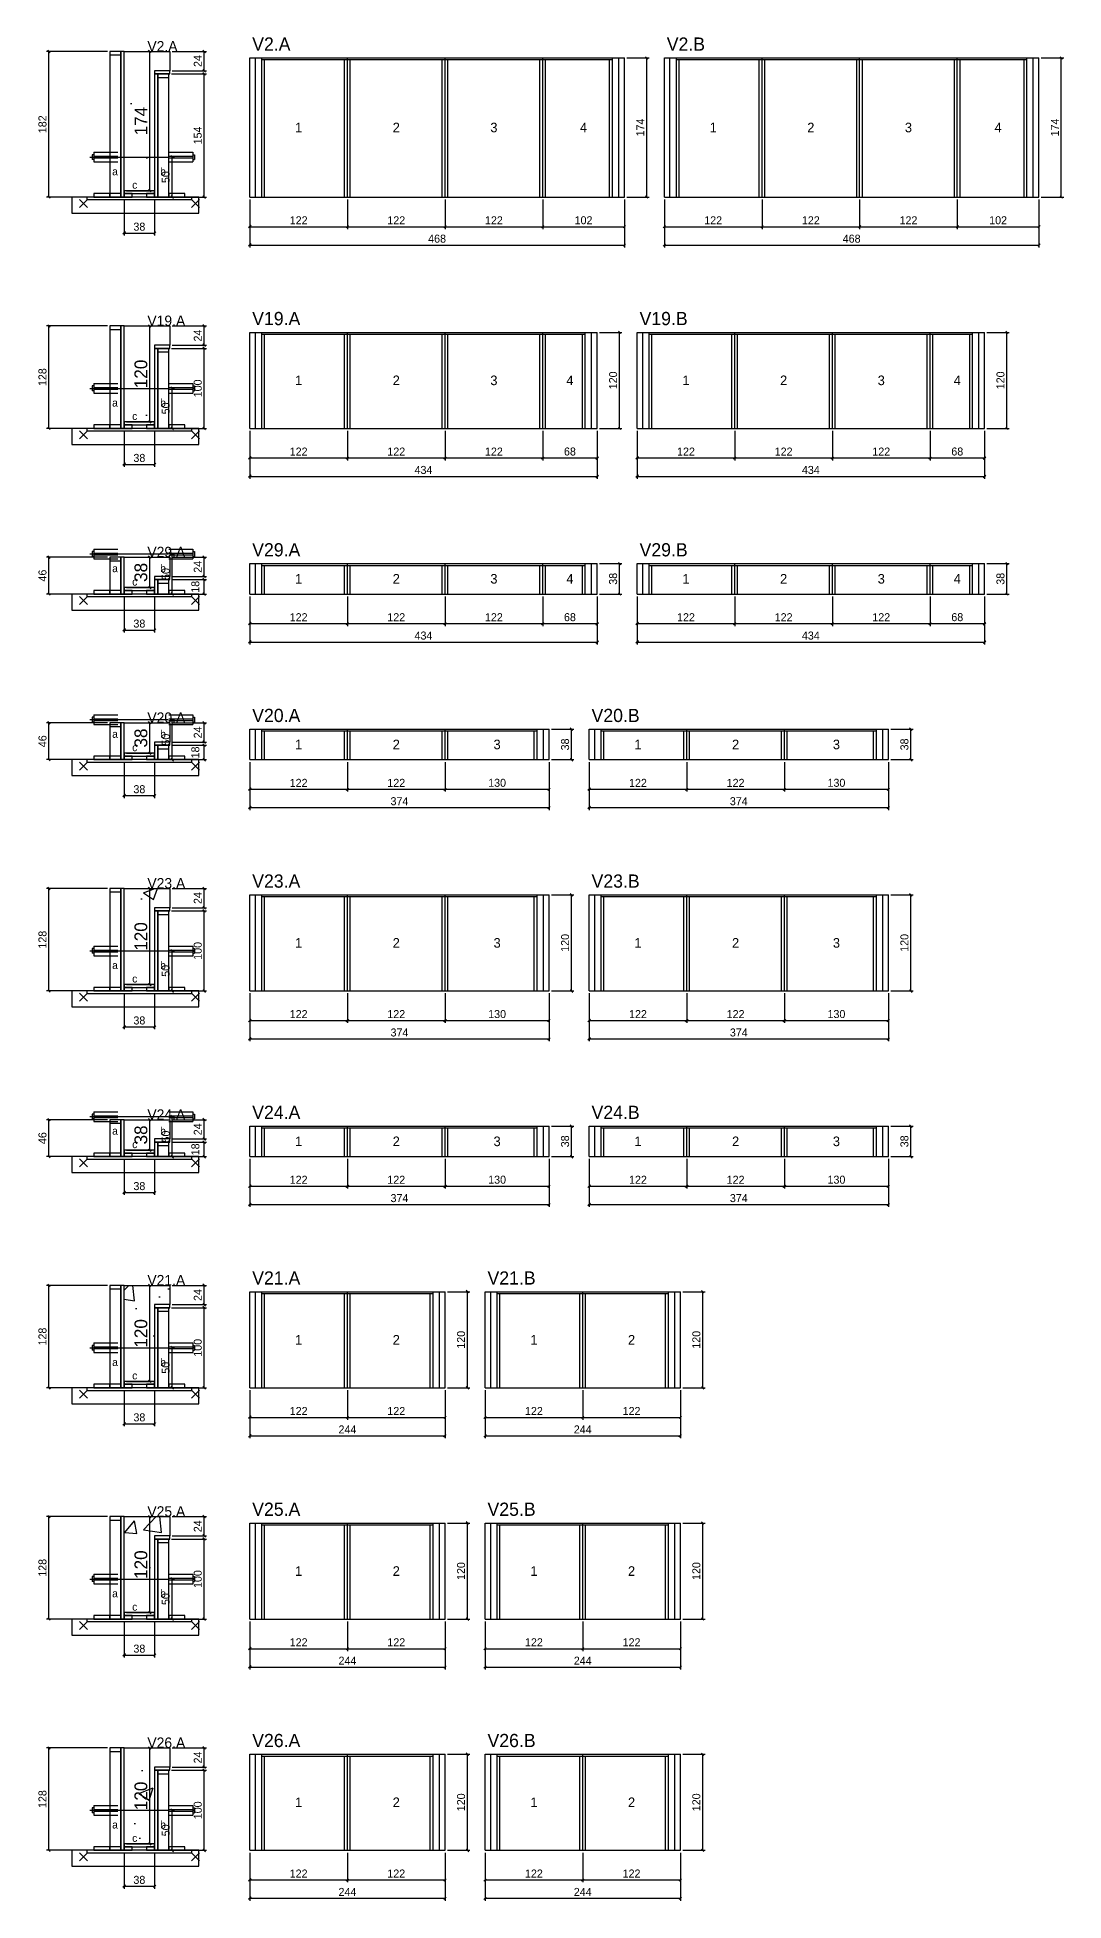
# Model space of a CAD drawing. Extents: x -69 to 3070, y -7854 to 1250.
# Drawn here: x -69 to 1214, y -5539 to -3210 of the extents above; entities that cross this region are included whole.
import ezdxf
from ezdxf.enums import TextEntityAlignment as Align

# ---------------------------------------------------------------- set-up
doc = ezdxf.new("R2010")
doc.units = 0
for name, color, linetype in [('5', 5, 'Continuous'), ('barrote', 126, 'Continuous'), ('CONCRETO', 251, 'Continuous'), ('COTA', 241, 'Continuous'), ('Cota Seção (2x)', 241, 'Continuous'), ('detalhes', 7, 'Continuous'), ('Hachura', 251, 'Continuous'), ('Madeira', 126, 'Continuous'), ('NOMENCLATURA', 7, 'Continuous'), ('Painéis', 200, 'Continuous'), ('presilha', 224, 'Continuous'), ('SARR_2.2x7', 40, 'Continuous'), ('SARR_3.5x7', 81, 'Continuous'), ('SCO-LAJ', 224, 'Continuous'), ('TENSOR', 224, 'Continuous'), ('Texto Seção', 7, 'Continuous')]:
    doc.layers.add(name, color=color, linetype=linetype)
doc.dimstyles.new('PAINEL', dxfattribs={"dimtxt": 10, "dimasz": 3, "dimexe": 3, "dimexo": 3, "dimgap": 3, "dimtad": 1, "dimblk": 'OBLIQUE', "dimblk1": 'OBLIQUE', "dimcen": 2.5, "dimclrd": 4, "dimclre": 4, "dimclrt": 240, "dimazin": 3, "dimtfac": 1, "dimtmove": 0, "dimatfit": 3})
doc.dimstyles.new('SECAO2X', dxfattribs={"dimtxt": 16, "dimasz": 3, "dimexe": 3, "dimexo": 3, "dimgap": 3, "dimtad": 1, "dimblk": 'OBLIQUE', "dimblk1": 'OBLIQUE', "dimcen": 2.5, "dimclrd": 4, "dimclre": 4, "dimclrt": 240, "dimazin": 3, "dimtfac": 1, "dimtmove": 0, "dimatfit": 3})

# ---------------------------------------------------------------- blocks, each defined once
blk = doc.blocks.new('_OBLIQUE')
at = {"color": 0, "linetype": 'BYBLOCK'}
blk.add_line((-0.5, -0.5), (0.5, 0.5), dxfattribs=at)

msp = doc.modelspace()

# ---------------------------------------------------------------- hatches: boundary and pattern name
at = {"layer": 'Hachura'}
h = msp.add_hatch(dxfattribs=at)
h.set_pattern_fill('AR-CONC')
h.paths.add_polyline_path([(40, -3402), (40, -3228), (97, -3228), (97, -3252), (78, -3252), (78, -3402)])
h = msp.add_hatch(dxfattribs=at)
h.set_pattern_fill('AR-CONC')
h.paths.add_polyline_path([(40, -3691), (40, -3571), (97, -3571), (97, -3595), (78, -3595), (78, -3691)])
h = msp.add_hatch(dxfattribs=at)
h.set_pattern_fill('AR-CONC')
h.paths.add_polyline_path([(40, -3898), (40, -3860), (97, -3860), (97, -3884), (78, -3884), (78, -3898)])
h = msp.add_hatch(dxfattribs=at)
h.set_pattern_fill('AR-CONC')
h.paths.add_polyline_path([(40, -4105), (40, -4067), (97, -4067), (97, -4091), (78, -4091), (78, -4105)])
h = msp.add_hatch(dxfattribs=at)
h.set_pattern_fill('AR-CONC')
h.paths.add_polyline_path([(40, -4394), (40, -4274), (97, -4274), (97, -4298), (78, -4298), (78, -4394)])
h = msp.add_hatch(dxfattribs=at)
h.set_pattern_fill('AR-CONC')
h.paths.add_polyline_path([(40, -4601), (40, -4563), (97, -4563), (97, -4587), (78, -4587), (78, -4601)])
h = msp.add_hatch(dxfattribs=at)
h.set_pattern_fill('AR-CONC')
h.paths.add_polyline_path([(40, -4890), (40, -4770), (97, -4770), (97, -4794), (78, -4794), (78, -4890)])
h = msp.add_hatch(dxfattribs=at)
h.set_pattern_fill('AR-CONC')
h.paths.add_polyline_path([(40, -5179), (40, -5059), (97, -5059), (97, -5083), (78, -5083), (78, -5179)])
h = msp.add_hatch(dxfattribs=at)
h.set_pattern_fill('AR-CONC')
h.paths.add_polyline_path([(40, -5468), (40, -5348), (97, -5348), (97, -5372), (78, -5372), (78, -5468)])

# ---------------------------------------------------------------- linework, layer by layer
for p, q in [((0, -3357), (0, -3363)), ((2, -3357), (0, -3357)), ((2, -3363), (0, -3363)), ((2, -3354), (32, -3354)), ((2, -3354), (2, -3366)), ((2, -3359), (32, -3359)), ((2, -3361), (32, -3361)), ((2, -3366), (32, -3366)), ((96, -3354), (126, -3354)), ((96, -3359), (126, -3359)), ((96, -3361), (126, -3361)), ((96, -3366), (126, -3366)), ((126, -3354), (126, -3366)), ((126, -3357), (128, -3357)), ((126, -3363), (128, -3363)), ((128, -3357), (128, -3363)), ((0, -3646), (0, -3652)), ((2, -3646), (0, -3646)), ((2, -3652), (0, -3652)), ((2, -3643), (32, -3643)), ((2, -3643), (2, -3655)), ((2, -3648), (32, -3648)), ((2, -3650), (32, -3650)), ((2, -3655), (32, -3655)), ((96, -3643), (126, -3643)), ((96, -3648), (126, -3648)), ((96, -3650), (126, -3650)), ((96, -3655), (126, -3655)), ((126, -3643), (126, -3655)), ((126, -3646), (128, -3646)), ((126, -3652), (128, -3652)), ((128, -3646), (128, -3652)), ((0, -3853), (0, -3859)), ((2, -3853), (0, -3853)), ((2, -3859), (0, -3859)), ((2, -3850), (32, -3850)), ((2, -3850), (2, -3862)), ((2, -3855), (32, -3855)), ((2, -3857), (32, -3857)), ((2, -3862), (32, -3862)), ((96, -3850), (126, -3850)), ((96, -3855), (126, -3855)), ((96, -3857), (126, -3857)), ((96, -3862), (126, -3862)), ((126, -3850), (126, -3862)), ((126, -3853), (128, -3853)), ((126, -3859), (128, -3859)), ((128, -3853), (128, -3859)), ((0, -4060), (0, -4066)), ((2, -4060), (0, -4060)), ((2, -4066), (0, -4066)), ((2, -4057), (32, -4057)), ((2, -4057), (2, -4069)), ((2, -4062), (32, -4062)), ((2, -4064), (32, -4064)), ((2, -4069), (32, -4069)), ((96, -4057), (126, -4057)), ((96, -4062), (126, -4062)), ((96, -4064), (126, -4064)), ((96, -4069), (126, -4069)), ((126, -4057), (126, -4069)), ((126, -4060), (128, -4060)), ((126, -4066), (128, -4066)), ((128, -4060), (128, -4066)), ((0, -4349), (0, -4355)), ((2, -4349), (0, -4349)), ((2, -4346), (32, -4346)), ((2, -4346), (2, -4358)), ((2, -4351), (32, -4351)), ((2, -4353), (32, -4353)), ((96, -4346), (126, -4346)), ((96, -4351), (126, -4351)), ((96, -4353), (126, -4353)), ((126, -4346), (126, -4358)), ((126, -4349), (128, -4349)), ((128, -4349), (128, -4355)), ((2, -4355), (0, -4355)), ((2, -4358), (32, -4358)), ((96, -4358), (126, -4358)), ((126, -4355), (128, -4355)), ((0, -4556), (0, -4562)), ((2, -4556), (0, -4556)), ((2, -4562), (0, -4562)), ((2, -4553), (32, -4553)), ((2, -4553), (2, -4565)), ((2, -4558), (32, -4558)), ((2, -4560), (32, -4560)), ((96, -4553), (126, -4553)), ((96, -4558), (126, -4558)), ((96, -4560), (126, -4560)), ((126, -4553), (126, -4565)), ((126, -4556), (128, -4556)), ((126, -4562), (128, -4562)), ((128, -4556), (128, -4562)), ((2, -4565), (32, -4565)), ((96, -4565), (126, -4565)), ((2, -4842), (32, -4842)), ((2, -4842), (2, -4854)), ((96, -4842), (126, -4842)), ((126, -4842), (126, -4854)), ((0, -4845), (0, -4851)), ((2, -4845), (0, -4845)), ((2, -4851), (0, -4851)), ((2, -4847), (32, -4847)), ((2, -4849), (32, -4849)), ((2, -4854), (32, -4854)), ((96, -4847), (126, -4847)), ((96, -4849), (126, -4849)), ((96, -4854), (126, -4854)), ((126, -4845), (128, -4845)), ((126, -4851), (128, -4851)), ((128, -4845), (128, -4851)), ((0, -5134), (0, -5140)), ((2, -5134), (0, -5134)), ((2, -5140), (0, -5140)), ((2, -5131), (32, -5131)), ((2, -5131), (2, -5143)), ((2, -5136), (32, -5136)), ((2, -5138), (32, -5138)), ((2, -5143), (32, -5143)), ((96, -5131), (126, -5131)), ((96, -5136), (126, -5136)), ((96, -5138), (126, -5138)), ((96, -5143), (126, -5143)), ((126, -5131), (126, -5143)), ((126, -5134), (128, -5134)), ((126, -5140), (128, -5140)), ((128, -5134), (128, -5140)), ((0, -5423), (0, -5429)), ((2, -5423), (0, -5423)), ((2, -5420), (32, -5420)), ((2, -5420), (2, -5432)), ((2, -5425), (32, -5425)), ((96, -5420), (126, -5420)), ((96, -5425), (126, -5425)), ((126, -5420), (126, -5432)), ((126, -5423), (128, -5423)), ((128, -5423), (128, -5429)), ((2, -5429), (0, -5429)), ((2, -5427), (32, -5427)), ((2, -5432), (32, -5432)), ((96, -5427), (126, -5427)), ((96, -5432), (126, -5432)), ((126, -5429), (128, -5429))]:
    msp.add_line(p, q)
at = {"layer": 'barrote'}
for points in [[(-25.5, -3430), (133.5, -3430), (133.5, -3410), (-25.5, -3410)], [(-25.5, -3719), (133.5, -3719), (133.5, -3699), (-25.5, -3699)], [(-25.5, -3926), (133.5, -3926), (133.5, -3906), (-25.5, -3906)], [(-25.5, -4133), (133.5, -4133), (133.5, -4113), (-25.5, -4113)], [(-25.5, -4422), (133.5, -4422), (133.5, -4402), (-25.5, -4402)], [(-25.5, -4629), (133.5, -4629), (133.5, -4609), (-25.5, -4609)], [(-25.5, -4918), (133.5, -4918), (133.5, -4898), (-25.5, -4898)], [(-25.5, -5207), (133.5, -5207), (133.5, -5187), (-25.5, -5187)], [(-25.5, -5496), (133.5, -5496), (133.5, -5476), (-25.5, -5476)]]:
    msp.add_lwpolyline(points, close=True, dxfattribs=at)
at = {"layer": 'CONCRETO'}
for points in [[(40, -3402), (40, -3228), (97, -3228), (97, -3252), (78, -3252), (78, -3402)], [(40, -3691), (40, -3571), (97, -3571), (97, -3595), (78, -3595), (78, -3691)], [(40, -3898), (40, -3860), (97, -3860), (97, -3884), (78, -3884), (78, -3898)], [(40, -4105), (40, -4067), (97, -4067), (97, -4091), (78, -4091), (78, -4105)], [(40, -4394), (40, -4274), (97, -4274), (97, -4298), (78, -4298), (78, -4394)], [(40, -4601), (40, -4563), (97, -4563), (97, -4587), (78, -4587), (78, -4601)], [(40, -4890), (40, -4770), (97, -4770), (97, -4794), (78, -4794), (78, -4890)], [(40, -5179), (40, -5059), (97, -5059), (97, -5083), (78, -5083), (78, -5179)], [(40, -5468), (40, -5348), (97, -5348), (97, -5372), (78, -5372), (78, -5468)]]:
    msp.add_lwpolyline(points, close=True, dxfattribs=at)
at = {"layer": 'Madeira'}
for points in [[(22, -3410), (36, -3410), (36, -3228), (22, -3228)], [(22, -3232.4), (36, -3232.4), (36, -3228), (22, -3228)], [(82, -3410), (96, -3410), (96, -3256), (82, -3256)], [(82, -3260.4), (96, -3260.4), (96, -3256), (82, -3256)], [(2, -3410), (22, -3410), (22, -3405.6), (2, -3405.6)], [(22, -3410), (36, -3410), (36, -3405.6), (22, -3405.6)], [(40, -3410), (50, -3410), (50, -3405.6), (40, -3405.6)], [(68, -3410), (78, -3410), (78, -3405.6), (68, -3405.6)], [(96, -3410), (116, -3410), (116, -3405.6), (96, -3405.6)], [(22, -3699), (36, -3699), (36, -3571), (22, -3571)], [(22, -3575.4), (36, -3575.4), (36, -3571), (22, -3571)], [(82, -3699), (96, -3699), (96, -3599), (82, -3599)], [(82, -3603.4), (96, -3603.4), (96, -3599), (82, -3599)], [(2, -3699), (22, -3699), (22, -3694.6), (2, -3694.6)], [(22, -3699), (36, -3699), (36, -3694.6), (22, -3694.6)], [(40, -3699), (50, -3699), (50, -3694.6), (40, -3694.6)], [(68, -3699), (78, -3699), (78, -3694.6), (68, -3694.6)], [(96, -3699), (116, -3699), (116, -3694.6), (96, -3694.6)], [(22, -3906), (36, -3906), (36, -3860), (22, -3860)], [(22, -3864.4), (36, -3864.4), (36, -3860), (22, -3860)], [(82, -3906), (96, -3906), (96, -3888), (82, -3888)], [(82, -3892.4), (96, -3892.4), (96, -3888), (82, -3888)], [(2, -3906), (22, -3906), (22, -3901.6), (2, -3901.6)], [(22, -3906), (36, -3906), (36, -3901.6), (22, -3901.6)], [(40, -3906), (50, -3906), (50, -3901.6), (40, -3901.6)], [(68, -3906), (78, -3906), (78, -3901.6), (68, -3901.6)], [(96, -3906), (116, -3906), (116, -3901.6), (96, -3901.6)], [(22, -4113), (36, -4113), (36, -4067), (22, -4067)], [(22, -4071.4), (36, -4071.4), (36, -4067), (22, -4067)], [(82, -4113), (96, -4113), (96, -4095), (82, -4095)], [(82, -4099.4), (96, -4099.4), (96, -4095), (82, -4095)], [(2, -4113), (22, -4113), (22, -4108.6), (2, -4108.6)], [(22, -4113), (36, -4113), (36, -4108.6), (22, -4108.6)], [(40, -4113), (50, -4113), (50, -4108.6), (40, -4108.6)], [(68, -4113), (78, -4113), (78, -4108.6), (68, -4108.6)], [(96, -4113), (116, -4113), (116, -4108.6), (96, -4108.6)], [(22, -4402), (36, -4402), (36, -4274), (22, -4274)], [(22, -4278.4), (36, -4278.4), (36, -4274), (22, -4274)], [(82, -4402), (96, -4402), (96, -4302), (82, -4302)], [(82, -4306.4), (96, -4306.4), (96, -4302), (82, -4302)], [(2, -4402), (22, -4402), (22, -4397.6), (2, -4397.6)], [(22, -4402), (36, -4402), (36, -4397.6), (22, -4397.6)], [(40, -4402), (50, -4402), (50, -4397.6), (40, -4397.6)], [(68, -4402), (78, -4402), (78, -4397.6), (68, -4397.6)], [(96, -4402), (116, -4402), (116, -4397.6), (96, -4397.6)], [(22, -4609), (36, -4609), (36, -4563), (22, -4563)], [(22, -4567.4), (36, -4567.4), (36, -4563), (22, -4563)], [(2, -4609), (22, -4609), (22, -4604.6), (2, -4604.6)], [(22, -4609), (36, -4609), (36, -4604.6), (22, -4604.6)], [(40, -4609), (50, -4609), (50, -4604.6), (40, -4604.6)], [(68, -4609), (78, -4609), (78, -4604.6), (68, -4604.6)], [(82, -4609), (96, -4609), (96, -4591), (82, -4591)], [(82, -4595.4), (96, -4595.4), (96, -4591), (82, -4591)], [(96, -4609), (116, -4609), (116, -4604.6), (96, -4604.6)], [(22, -4898), (36, -4898), (36, -4770), (22, -4770)], [(22, -4774.4), (36, -4774.4), (36, -4770), (22, -4770)], [(82, -4898), (96, -4898), (96, -4798), (82, -4798)], [(82, -4802.4), (96, -4802.4), (96, -4798), (82, -4798)], [(2, -4898), (22, -4898), (22, -4893.6), (2, -4893.6)], [(22, -4898), (36, -4898), (36, -4893.6), (22, -4893.6)], [(40, -4898), (50, -4898), (50, -4893.6), (40, -4893.6)], [(68, -4898), (78, -4898), (78, -4893.6), (68, -4893.6)], [(96, -4898), (116, -4898), (116, -4893.6), (96, -4893.6)], [(22, -5187), (36, -5187), (36, -5059), (22, -5059)], [(22, -5063.4), (36, -5063.4), (36, -5059), (22, -5059)], [(82, -5187), (96, -5187), (96, -5087), (82, -5087)], [(82, -5091.4), (96, -5091.4), (96, -5087), (82, -5087)], [(2, -5187), (22, -5187), (22, -5182.6), (2, -5182.6)], [(22, -5187), (36, -5187), (36, -5182.6), (22, -5182.6)], [(40, -5187), (50, -5187), (50, -5182.6), (40, -5182.6)], [(68, -5187), (78, -5187), (78, -5182.6), (68, -5182.6)], [(96, -5187), (116, -5187), (116, -5182.6), (96, -5182.6)], [(22, -5476), (36, -5476), (36, -5348), (22, -5348)], [(22, -5352.4), (36, -5352.4), (36, -5348), (22, -5348)], [(82, -5476), (96, -5476), (96, -5376), (82, -5376)], [(82, -5380.4), (96, -5380.4), (96, -5376), (82, -5376)], [(2, -5476), (22, -5476), (22, -5471.6), (2, -5471.6)], [(22, -5476), (36, -5476), (36, -5471.6), (22, -5471.6)], [(40, -5476), (50, -5476), (50, -5471.6), (40, -5471.6)], [(68, -5476), (78, -5476), (78, -5471.6), (68, -5471.6)], [(96, -5476), (116, -5476), (116, -5471.6), (96, -5471.6)]]:
    msp.add_lwpolyline(points, close=True, dxfattribs=at)
at = {"layer": 'Painéis'}
for p, q in [((197, -3236), (319, -3236)), ((197, -3410), (197, -3236)), ((319, -3410), (319, -3236)), ((319, -3236), (441, -3236)), ((319, -3410), (319, -3236)), ((441, -3410), (441, -3236)), ((441, -3236), (563, -3236)), ((441, -3410), (441, -3236)), ((563, -3410), (563, -3236)), ((563, -3236), (665, -3236)), ((563, -3410), (563, -3236)), ((665, -3410), (665, -3236)), ((715, -3236), (837, -3236)), ((715, -3410), (715, -3236)), ((837, -3410), (837, -3236)), ((837, -3236), (959, -3236)), ((837, -3410), (837, -3236)), ((959, -3410), (959, -3236)), ((959, -3236), (1081, -3236)), ((959, -3410), (959, -3236)), ((1081, -3410), (1081, -3236)), ((1081, -3236), (1183, -3236)), ((1081, -3410), (1081, -3236)), ((1183, -3410), (1183, -3236)), ((197, -3410), (319, -3410)), ((319, -3410), (441, -3410)), ((441, -3410), (563, -3410)), ((563, -3410), (665, -3410)), ((715, -3410), (837, -3410)), ((837, -3410), (959, -3410)), ((959, -3410), (1081, -3410)), ((1081, -3410), (1183, -3410)), ((197, -3579), (319, -3579)), ((197, -3699), (197, -3579)), ((319, -3699), (319, -3579)), ((319, -3579), (441, -3579)), ((319, -3699), (319, -3579)), ((441, -3699), (441, -3579)), ((441, -3579), (563, -3579)), ((441, -3699), (441, -3579)), ((563, -3699), (563, -3579)), ((563, -3579), (631, -3579)), ((563, -3699), (563, -3579)), ((631, -3699), (631, -3579)), ((681, -3579), (803, -3579)), ((681, -3699), (681, -3579)), ((803, -3699), (803, -3579)), ((803, -3579), (925, -3579)), ((803, -3699), (803, -3579)), ((925, -3699), (925, -3579)), ((925, -3579), (1047, -3579)), ((925, -3699), (925, -3579)), ((1047, -3699), (1047, -3579)), ((1047, -3579), (1115, -3579)), ((1047, -3699), (1047, -3579)), ((1115, -3699), (1115, -3579)), ((197, -3699), (319, -3699)), ((319, -3699), (441, -3699)), ((441, -3699), (563, -3699)), ((563, -3699), (631, -3699)), ((681, -3699), (803, -3699)), ((803, -3699), (925, -3699)), ((925, -3699), (1047, -3699)), ((1047, -3699), (1115, -3699)), ((197, -3868), (319, -3868)), ((197, -3906), (197, -3868)), ((319, -3906), (319, -3868)), ((319, -3868), (441, -3868)), ((319, -3906), (319, -3868)), ((441, -3906), (441, -3868)), ((441, -3868), (563, -3868)), ((441, -3906), (441, -3868)), ((563, -3906), (563, -3868)), ((563, -3868), (631, -3868)), ((563, -3906), (563, -3868)), ((631, -3906), (631, -3868)), ((681, -3868), (803, -3868)), ((681, -3906), (681, -3868)), ((803, -3906), (803, -3868)), ((803, -3868), (925, -3868)), ((803, -3906), (803, -3868)), ((925, -3906), (925, -3868)), ((925, -3868), (1047, -3868)), ((925, -3906), (925, -3868)), ((1047, -3906), (1047, -3868)), ((1047, -3868), (1115, -3868)), ((1047, -3906), (1047, -3868)), ((1115, -3906), (1115, -3868)), ((197, -3906), (319, -3906)), ((319, -3906), (441, -3906)), ((441, -3906), (563, -3906)), ((563, -3906), (631, -3906)), ((681, -3906), (803, -3906)), ((803, -3906), (925, -3906)), ((925, -3906), (1047, -3906)), ((1047, -3906), (1115, -3906)), ((197, -4075), (319, -4075)), ((197, -4113), (197, -4075)), ((319, -4113), (319, -4075)), ((319, -4075), (441, -4075)), ((319, -4113), (319, -4075)), ((441, -4113), (441, -4075)), ((441, -4075), (571, -4075)), ((441, -4113), (441, -4075)), ((571, -4113), (571, -4075)), ((621, -4075), (743, -4075)), ((621, -4113), (621, -4075)), ((743, -4113), (743, -4075)), ((743, -4075), (865, -4075)), ((743, -4113), (743, -4075)), ((865, -4113), (865, -4075)), ((865, -4075), (995, -4075)), ((865, -4113), (865, -4075)), ((995, -4113), (995, -4075)), ((197, -4113), (319, -4113)), ((319, -4113), (441, -4113)), ((441, -4113), (571, -4113)), ((621, -4113), (743, -4113)), ((743, -4113), (865, -4113)), ((865, -4113), (995, -4113)), ((197, -4282), (319, -4282)), ((197, -4402), (197, -4282)), ((319, -4402), (319, -4282)), ((319, -4282), (441, -4282)), ((319, -4402), (319, -4282)), ((441, -4402), (441, -4282)), ((441, -4282), (571, -4282)), ((441, -4402), (441, -4282)), ((571, -4402), (571, -4282)), ((621, -4282), (743, -4282)), ((621, -4402), (621, -4282)), ((743, -4402), (743, -4282)), ((743, -4282), (865, -4282)), ((743, -4402), (743, -4282)), ((865, -4402), (865, -4282)), ((865, -4282), (995, -4282)), ((865, -4402), (865, -4282)), ((995, -4402), (995, -4282)), ((197, -4402), (319, -4402)), ((319, -4402), (441, -4402)), ((441, -4402), (571, -4402)), ((621, -4402), (743, -4402)), ((743, -4402), (865, -4402)), ((865, -4402), (995, -4402)), ((197, -4571), (319, -4571)), ((197, -4609), (197, -4571)), ((319, -4609), (319, -4571)), ((319, -4571), (441, -4571)), ((319, -4609), (319, -4571)), ((441, -4609), (441, -4571)), ((441, -4571), (571, -4571)), ((441, -4609), (441, -4571)), ((571, -4609), (571, -4571)), ((621, -4571), (743, -4571)), ((621, -4609), (621, -4571)), ((743, -4609), (743, -4571)), ((743, -4571), (865, -4571)), ((743, -4609), (743, -4571)), ((865, -4609), (865, -4571)), ((865, -4571), (995, -4571)), ((865, -4609), (865, -4571)), ((995, -4609), (995, -4571)), ((197, -4609), (319, -4609)), ((319, -4609), (441, -4609)), ((441, -4609), (571, -4609)), ((621, -4609), (743, -4609)), ((743, -4609), (865, -4609)), ((865, -4609), (995, -4609)), ((197, -4778), (319, -4778)), ((197, -4898), (197, -4778)), ((319, -4898), (319, -4778)), ((319, -4778), (441, -4778)), ((319, -4898), (319, -4778)), ((441, -4898), (441, -4778)), ((491, -4778), (613, -4778)), ((491, -4898), (491, -4778)), ((613, -4898), (613, -4778)), ((613, -4778), (735, -4778)), ((613, -4898), (613, -4778)), ((735, -4898), (735, -4778)), ((197, -4898), (319, -4898)), ((319, -4898), (441, -4898)), ((491, -4898), (613, -4898)), ((613, -4898), (735, -4898)), ((197, -5067), (319, -5067)), ((197, -5187), (197, -5067)), ((319, -5187), (319, -5067)), ((319, -5067), (441, -5067)), ((319, -5187), (319, -5067)), ((441, -5187), (441, -5067)), ((491, -5067), (613, -5067)), ((491, -5187), (491, -5067)), ((613, -5187), (613, -5067)), ((613, -5067), (735, -5067)), ((613, -5187), (613, -5067)), ((735, -5187), (735, -5067)), ((197, -5187), (319, -5187)), ((319, -5187), (441, -5187)), ((491, -5187), (613, -5187)), ((613, -5187), (735, -5187)), ((197, -5356), (319, -5356)), ((197, -5476), (197, -5356)), ((319, -5476), (319, -5356)), ((319, -5356), (441, -5356)), ((319, -5476), (319, -5356)), ((441, -5476), (441, -5356)), ((491, -5356), (613, -5356)), ((491, -5476), (491, -5356)), ((613, -5476), (613, -5356)), ((613, -5356), (735, -5356)), ((613, -5476), (613, -5356)), ((735, -5476), (735, -5356)), ((197, -5476), (319, -5476)), ((319, -5476), (441, -5476)), ((491, -5476), (613, -5476)), ((613, -5476), (735, -5476))]:
    msp.add_line(p, q, dxfattribs=at)
for points in [[(36, -3410), (40, -3410), (40, -3228), (36, -3228)], [(78, -3256), (97, -3256), (97, -3252), (78, -3252)], [(78, -3410), (82, -3410), (82, -3256), (78, -3256)], [(40, -3405.6), (78, -3405.6), (78, -3402), (40, -3402)], [(36, -3699), (40, -3699), (40, -3571), (36, -3571)], [(78, -3599), (97, -3599), (97, -3595), (78, -3595)], [(78, -3699), (82, -3699), (82, -3599), (78, -3599)], [(40, -3694.6), (78, -3694.6), (78, -3691), (40, -3691)], [(36, -3906), (40, -3906), (40, -3860), (36, -3860)], [(78, -3888), (97, -3888), (97, -3884), (78, -3884)], [(78, -3906), (82, -3906), (82, -3888), (78, -3888)], [(40, -3901.6), (78, -3901.6), (78, -3898), (40, -3898)], [(36, -4113), (40, -4113), (40, -4067), (36, -4067)], [(78, -4095), (97, -4095), (97, -4091), (78, -4091)], [(78, -4113), (82, -4113), (82, -4095), (78, -4095)], [(40, -4108.6), (78, -4108.6), (78, -4105), (40, -4105)], [(36, -4402), (40, -4402), (40, -4274), (36, -4274)], [(78, -4302), (97, -4302), (97, -4298), (78, -4298)], [(78, -4402), (82, -4402), (82, -4302), (78, -4302)], [(40, -4397.6), (78, -4397.6), (78, -4394), (40, -4394)], [(36, -4609), (40, -4609), (40, -4563), (36, -4563)], [(78, -4591), (97, -4591), (97, -4587), (78, -4587)], [(40, -4604.6), (78, -4604.6), (78, -4601), (40, -4601)], [(78, -4609), (82, -4609), (82, -4591), (78, -4591)], [(36, -4898), (40, -4898), (40, -4770), (36, -4770)], [(78, -4798), (97, -4798), (97, -4794), (78, -4794)], [(78, -4898), (82, -4898), (82, -4798), (78, -4798)], [(40, -4893.6), (78, -4893.6), (78, -4890), (40, -4890)], [(36, -5187), (40, -5187), (40, -5059), (36, -5059)], [(78, -5087), (97, -5087), (97, -5083), (78, -5083)], [(78, -5187), (82, -5187), (82, -5087), (78, -5087)], [(40, -5182.6), (78, -5182.6), (78, -5179), (40, -5179)], [(36, -5476), (40, -5476), (40, -5348), (36, -5348)], [(78, -5376), (97, -5376), (97, -5372), (78, -5372)], [(78, -5476), (82, -5476), (82, -5376), (78, -5376)], [(40, -5471.6), (78, -5471.6), (78, -5468), (40, -5468)]]:
    msp.add_lwpolyline(points, close=True, dxfattribs=at)
at = {"layer": 'presilha'}
for p, q in [((-16, -3423), (-6, -3413)), ((-16, -3413), (-6, -3423)), ((124, -3423), (134, -3413)), ((124, -3413), (134, -3423)), ((-16, -3712), (-6, -3702)), ((-16, -3702), (-6, -3712)), ((124, -3712), (134, -3702)), ((124, -3702), (134, -3712)), ((-16, -3919), (-6, -3909)), ((-16, -3909), (-6, -3919)), ((124, -3919), (134, -3909)), ((124, -3909), (134, -3919)), ((-16, -4126), (-6, -4116)), ((-16, -4116), (-6, -4126)), ((124, -4126), (134, -4116)), ((124, -4116), (134, -4126)), ((-16, -4415), (-6, -4405)), ((-16, -4405), (-6, -4415)), ((124, -4415), (134, -4405)), ((124, -4405), (134, -4415)), ((-16, -4622), (-6, -4612)), ((-16, -4612), (-6, -4622)), ((124, -4622), (134, -4612)), ((124, -4612), (134, -4622)), ((-16, -4911), (-6, -4901)), ((-16, -4901), (-6, -4911)), ((124, -4911), (134, -4901)), ((124, -4901), (134, -4911)), ((-16, -5200), (-6, -5190)), ((-16, -5190), (-6, -5200)), ((124, -5200), (134, -5190)), ((124, -5190), (134, -5200)), ((-16, -5489), (-6, -5479)), ((-16, -5479), (-6, -5489)), ((124, -5489), (134, -5479)), ((124, -5479), (134, -5489))]:
    msp.add_line(p, q, dxfattribs=at)
at = {"layer": 'SARR_2.2x7'}
for p, q in [((204, -3410), (204, -3236)), ((658, -3410), (658, -3236)), ((722, -3410), (722, -3236)), ((1176, -3410), (1176, -3236)), ((212, -3238.2), (319, -3238.2)), ((319, -3238.2), (441, -3238.2)), ((441, -3238.2), (563, -3238.2)), ((563, -3238.2), (650, -3238.2)), ((730, -3238.2), (837, -3238.2)), ((837, -3238.2), (959, -3238.2)), ((959, -3238.2), (1081, -3238.2)), ((1081, -3238.2), (1168, -3238.2)), ((204, -3699), (204, -3579)), ((212, -3581.2), (319, -3581.2)), ((319, -3581.2), (441, -3581.2)), ((441, -3581.2), (563, -3581.2)), ((563, -3581.2), (616, -3581.2)), ((624, -3699), (624, -3579)), ((688, -3699), (688, -3579)), ((696, -3581.2), (803, -3581.2)), ((803, -3581.2), (925, -3581.2)), ((925, -3581.2), (1047, -3581.2)), ((1047, -3581.2), (1100, -3581.2)), ((1108, -3699), (1108, -3579)), ((204, -3906), (204, -3868)), ((212, -3870.2), (319, -3870.2)), ((319, -3870.2), (441, -3870.2)), ((441, -3870.2), (563, -3870.2)), ((563, -3870.2), (616, -3870.2)), ((624, -3906), (624, -3868)), ((688, -3906), (688, -3868)), ((696, -3870.2), (803, -3870.2)), ((803, -3870.2), (925, -3870.2)), ((925, -3870.2), (1047, -3870.2)), ((1047, -3870.2), (1100, -3870.2)), ((1108, -3906), (1108, -3868)), ((204, -4113), (204, -4075)), ((564, -4113), (564, -4075)), ((628, -4113), (628, -4075)), ((988, -4113), (988, -4075)), ((212, -4077.2), (319, -4077.2)), ((319, -4077.2), (441, -4077.2)), ((441, -4077.2), (556, -4077.2)), ((636, -4077.2), (743, -4077.2)), ((743, -4077.2), (865, -4077.2)), ((865, -4077.2), (980, -4077.2)), ((204, -4402), (204, -4282)), ((212, -4284.2), (319, -4284.2)), ((319, -4284.2), (441, -4284.2)), ((441, -4284.2), (556, -4284.2)), ((564, -4402), (564, -4282)), ((628, -4402), (628, -4282)), ((636, -4284.2), (743, -4284.2)), ((743, -4284.2), (865, -4284.2)), ((865, -4284.2), (980, -4284.2)), ((988, -4402), (988, -4282)), ((204, -4609), (204, -4571)), ((212, -4573.2), (319, -4573.2)), ((319, -4573.2), (441, -4573.2)), ((441, -4573.2), (556, -4573.2)), ((564, -4609), (564, -4571)), ((628, -4609), (628, -4571)), ((636, -4573.2), (743, -4573.2)), ((743, -4573.2), (865, -4573.2)), ((865, -4573.2), (980, -4573.2)), ((988, -4609), (988, -4571)), ((204, -4898), (204, -4778)), ((212, -4780.2), (319, -4780.2)), ((319, -4780.2), (426, -4780.2)), ((434, -4898), (434, -4778)), ((498, -4898), (498, -4778)), ((506, -4780.2), (613, -4780.2)), ((613, -4780.2), (720, -4780.2)), ((728, -4898), (728, -4778)), ((204, -5187), (204, -5067)), ((212, -5069.2), (319, -5069.2)), ((319, -5069.2), (426, -5069.2)), ((434, -5187), (434, -5067)), ((498, -5187), (498, -5067)), ((506, -5069.2), (613, -5069.2)), ((613, -5069.2), (720, -5069.2)), ((728, -5187), (728, -5067)), ((204, -5476), (204, -5356)), ((434, -5476), (434, -5356)), ((498, -5476), (498, -5356)), ((728, -5476), (728, -5356)), ((212, -5358.2), (319, -5358.2)), ((319, -5358.2), (426, -5358.2)), ((506, -5358.2), (613, -5358.2)), ((613, -5358.2), (720, -5358.2))]:
    msp.add_line(p, q, dxfattribs=at)
at = {"layer": 'SARR_3.5x7'}
for p, q in [((212, -3410), (212, -3236)), ((319, -3410), (319, -3236)), ((319, -3410), (319, -3236)), ((441, -3410), (441, -3236)), ((441, -3410), (441, -3236)), ((563, -3410), (563, -3236)), ((563, -3410), (563, -3236)), ((650, -3410), (650, -3236)), ((730, -3410), (730, -3236)), ((837, -3410), (837, -3236)), ((837, -3410), (837, -3236)), ((959, -3410), (959, -3236)), ((959, -3410), (959, -3236)), ((1081, -3410), (1081, -3236)), ((1081, -3410), (1081, -3236)), ((1168, -3410), (1168, -3236)), ((215.5, -3410), (215.5, -3238.2)), ((315.5, -3410), (315.5, -3238.2)), ((322.5, -3410), (322.5, -3238.2)), ((437.5, -3410), (437.5, -3238.2)), ((444.5, -3410), (444.5, -3238.2)), ((559.5, -3410), (559.5, -3238.2)), ((566.5, -3410), (566.5, -3238.2)), ((646.5, -3410), (646.5, -3238.2)), ((733.5, -3410), (733.5, -3238.2)), ((833.5, -3410), (833.5, -3238.2)), ((840.5, -3410), (840.5, -3238.2)), ((955.5, -3410), (955.5, -3238.2)), ((962.5, -3410), (962.5, -3238.2)), ((1077.5, -3410), (1077.5, -3238.2)), ((1084.5, -3410), (1084.5, -3238.2)), ((1164.5, -3410), (1164.5, -3238.2)), ((212, -3410), (215.5, -3410)), ((315.5, -3410), (319, -3410)), ((319, -3410), (322.5, -3410)), ((437.5, -3410), (441, -3410)), ((441, -3410), (444.5, -3410)), ((559.5, -3410), (563, -3410)), ((563, -3410), (566.5, -3410)), ((646.5, -3410), (650, -3410)), ((730, -3410), (733.5, -3410)), ((833.5, -3410), (837, -3410)), ((837, -3410), (840.5, -3410)), ((955.5, -3410), (959, -3410)), ((959, -3410), (962.5, -3410)), ((1077.5, -3410), (1081, -3410)), ((1081, -3410), (1084.5, -3410)), ((1164.5, -3410), (1168, -3410)), ((212, -3699), (212, -3579)), ((215.5, -3699), (215.5, -3581.2)), ((315.5, -3699), (315.5, -3581.2)), ((319, -3699), (319, -3579)), ((319, -3699), (319, -3579)), ((322.5, -3699), (322.5, -3581.2)), ((437.5, -3699), (437.5, -3581.2)), ((441, -3699), (441, -3579)), ((441, -3699), (441, -3579)), ((444.5, -3699), (444.5, -3581.2)), ((559.5, -3699), (559.5, -3581.2)), ((563, -3699), (563, -3579)), ((563, -3699), (563, -3579)), ((566.5, -3699), (566.5, -3581.2)), ((612.5, -3699), (612.5, -3581.2)), ((616, -3699), (616, -3579)), ((696, -3699), (696, -3579)), ((699.5, -3699), (699.5, -3581.2)), ((799.5, -3699), (799.5, -3581.2)), ((803, -3699), (803, -3579)), ((803, -3699), (803, -3579)), ((806.5, -3699), (806.5, -3581.2)), ((921.5, -3699), (921.5, -3581.2)), ((925, -3699), (925, -3579)), ((925, -3699), (925, -3579)), ((928.5, -3699), (928.5, -3581.2)), ((1043.5, -3699), (1043.5, -3581.2)), ((1047, -3699), (1047, -3579)), ((1047, -3699), (1047, -3579)), ((1050.5, -3699), (1050.5, -3581.2)), ((1096.5, -3699), (1096.5, -3581.2)), ((1100, -3699), (1100, -3579)), ((212, -3699), (215.5, -3699)), ((315.5, -3699), (319, -3699)), ((319, -3699), (322.5, -3699)), ((437.5, -3699), (441, -3699)), ((441, -3699), (444.5, -3699)), ((559.5, -3699), (563, -3699)), ((563, -3699), (566.5, -3699)), ((612.5, -3699), (616, -3699)), ((696, -3699), (699.5, -3699)), ((799.5, -3699), (803, -3699)), ((803, -3699), (806.5, -3699)), ((921.5, -3699), (925, -3699)), ((925, -3699), (928.5, -3699)), ((1043.5, -3699), (1047, -3699)), ((1047, -3699), (1050.5, -3699)), ((1096.5, -3699), (1100, -3699)), ((212, -3906), (212, -3868)), ((215.5, -3906), (215.5, -3870.2)), ((315.5, -3906), (315.5, -3870.2)), ((319, -3906), (319, -3868)), ((319, -3906), (319, -3868)), ((322.5, -3906), (322.5, -3870.2)), ((437.5, -3906), (437.5, -3870.2)), ((441, -3906), (441, -3868)), ((441, -3906), (441, -3868)), ((444.5, -3906), (444.5, -3870.2)), ((559.5, -3906), (559.5, -3870.2)), ((563, -3906), (563, -3868)), ((563, -3906), (563, -3868)), ((566.5, -3906), (566.5, -3870.2)), ((612.5, -3906), (612.5, -3870.2)), ((616, -3906), (616, -3868)), ((696, -3906), (696, -3868)), ((699.5, -3906), (699.5, -3870.2)), ((799.5, -3906), (799.5, -3870.2)), ((803, -3906), (803, -3868)), ((803, -3906), (803, -3868)), ((806.5, -3906), (806.5, -3870.2)), ((921.5, -3906), (921.5, -3870.2)), ((925, -3906), (925, -3868)), ((925, -3906), (925, -3868)), ((928.5, -3906), (928.5, -3870.2)), ((1043.5, -3906), (1043.5, -3870.2)), ((1047, -3906), (1047, -3868)), ((1047, -3906), (1047, -3868)), ((1050.5, -3906), (1050.5, -3870.2)), ((1096.5, -3906), (1096.5, -3870.2)), ((1100, -3906), (1100, -3868)), ((212, -3906), (215.5, -3906)), ((315.5, -3906), (319, -3906)), ((319, -3906), (322.5, -3906)), ((437.5, -3906), (441, -3906)), ((441, -3906), (444.5, -3906)), ((559.5, -3906), (563, -3906)), ((563, -3906), (566.5, -3906)), ((612.5, -3906), (616, -3906)), ((696, -3906), (699.5, -3906)), ((799.5, -3906), (803, -3906)), ((803, -3906), (806.5, -3906)), ((921.5, -3906), (925, -3906)), ((925, -3906), (928.5, -3906)), ((1043.5, -3906), (1047, -3906)), ((1047, -3906), (1050.5, -3906)), ((1096.5, -3906), (1100, -3906)), ((212, -4113), (212, -4075)), ((319, -4113), (319, -4075)), ((319, -4113), (319, -4075)), ((441, -4113), (441, -4075)), ((441, -4113), (441, -4075)), ((556, -4113), (556, -4075)), ((636, -4113), (636, -4075)), ((743, -4113), (743, -4075)), ((743, -4113), (743, -4075)), ((865, -4113), (865, -4075)), ((865, -4113), (865, -4075)), ((980, -4113), (980, -4075)), ((215.5, -4113), (215.5, -4077.2)), ((315.5, -4113), (315.5, -4077.2)), ((322.5, -4113), (322.5, -4077.2)), ((437.5, -4113), (437.5, -4077.2)), ((444.5, -4113), (444.5, -4077.2)), ((552.5, -4113), (552.5, -4077.2)), ((639.5, -4113), (639.5, -4077.2)), ((739.5, -4113), (739.5, -4077.2)), ((746.5, -4113), (746.5, -4077.2)), ((861.5, -4113), (861.5, -4077.2)), ((868.5, -4113), (868.5, -4077.2)), ((976.5, -4113), (976.5, -4077.2)), ((212, -4113), (215.5, -4113)), ((315.5, -4113), (319, -4113)), ((319, -4113), (322.5, -4113)), ((437.5, -4113), (441, -4113)), ((441, -4113), (444.5, -4113)), ((552.5, -4113), (556, -4113)), ((636, -4113), (639.5, -4113)), ((739.5, -4113), (743, -4113)), ((743, -4113), (746.5, -4113)), ((861.5, -4113), (865, -4113)), ((865, -4113), (868.5, -4113)), ((976.5, -4113), (980, -4113)), ((212, -4402), (212, -4282)), ((215.5, -4402), (215.5, -4284.2)), ((315.5, -4402), (315.5, -4284.2)), ((319, -4402), (319, -4282)), ((319, -4402), (319, -4282)), ((322.5, -4402), (322.5, -4284.2)), ((437.5, -4402), (437.5, -4284.2)), ((441, -4402), (441, -4282)), ((441, -4402), (441, -4282)), ((444.5, -4402), (444.5, -4284.2)), ((552.5, -4402), (552.5, -4284.2)), ((556, -4402), (556, -4282)), ((636, -4402), (636, -4282)), ((639.5, -4402), (639.5, -4284.2)), ((739.5, -4402), (739.5, -4284.2)), ((743, -4402), (743, -4282)), ((743, -4402), (743, -4282)), ((746.5, -4402), (746.5, -4284.2)), ((861.5, -4402), (861.5, -4284.2)), ((865, -4402), (865, -4282)), ((865, -4402), (865, -4282)), ((868.5, -4402), (868.5, -4284.2)), ((976.5, -4402), (976.5, -4284.2)), ((980, -4402), (980, -4282)), ((212, -4402), (215.5, -4402)), ((315.5, -4402), (319, -4402)), ((319, -4402), (322.5, -4402)), ((437.5, -4402), (441, -4402)), ((441, -4402), (444.5, -4402)), ((552.5, -4402), (556, -4402)), ((636, -4402), (639.5, -4402)), ((739.5, -4402), (743, -4402)), ((743, -4402), (746.5, -4402)), ((861.5, -4402), (865, -4402)), ((865, -4402), (868.5, -4402)), ((976.5, -4402), (980, -4402)), ((212, -4609), (212, -4571)), ((215.5, -4609), (215.5, -4573.2)), ((315.5, -4609), (315.5, -4573.2)), ((319, -4609), (319, -4571)), ((319, -4609), (319, -4571)), ((322.5, -4609), (322.5, -4573.2)), ((437.5, -4609), (437.5, -4573.2)), ((441, -4609), (441, -4571)), ((441, -4609), (441, -4571)), ((444.5, -4609), (444.5, -4573.2)), ((552.5, -4609), (552.5, -4573.2)), ((556, -4609), (556, -4571)), ((636, -4609), (636, -4571)), ((639.5, -4609), (639.5, -4573.2)), ((739.5, -4609), (739.5, -4573.2)), ((743, -4609), (743, -4571)), ((743, -4609), (743, -4571)), ((746.5, -4609), (746.5, -4573.2)), ((861.5, -4609), (861.5, -4573.2)), ((865, -4609), (865, -4571)), ((865, -4609), (865, -4571)), ((868.5, -4609), (868.5, -4573.2)), ((976.5, -4609), (976.5, -4573.2)), ((980, -4609), (980, -4571)), ((212, -4609), (215.5, -4609)), ((315.5, -4609), (319, -4609)), ((319, -4609), (322.5, -4609)), ((437.5, -4609), (441, -4609)), ((441, -4609), (444.5, -4609)), ((552.5, -4609), (556, -4609)), ((636, -4609), (639.5, -4609)), ((739.5, -4609), (743, -4609)), ((743, -4609), (746.5, -4609)), ((861.5, -4609), (865, -4609)), ((865, -4609), (868.5, -4609)), ((976.5, -4609), (980, -4609)), ((212, -4898), (212, -4778)), ((215.5, -4898), (215.5, -4780.2)), ((315.5, -4898), (315.5, -4780.2)), ((319, -4898), (319, -4778)), ((319, -4898), (319, -4778)), ((322.5, -4898), (322.5, -4780.2)), ((422.5, -4898), (422.5, -4780.2)), ((426, -4898), (426, -4778)), ((506, -4898), (506, -4778)), ((509.5, -4898), (509.5, -4780.2)), ((609.5, -4898), (609.5, -4780.2)), ((613, -4898), (613, -4778)), ((613, -4898), (613, -4778)), ((616.5, -4898), (616.5, -4780.2)), ((716.5, -4898), (716.5, -4780.2)), ((720, -4898), (720, -4778)), ((212, -4898), (215.5, -4898)), ((315.5, -4898), (319, -4898)), ((319, -4898), (322.5, -4898)), ((422.5, -4898), (426, -4898)), ((506, -4898), (509.5, -4898)), ((609.5, -4898), (613, -4898)), ((613, -4898), (616.5, -4898)), ((716.5, -4898), (720, -4898)), ((212, -5187), (212, -5067)), ((215.5, -5187), (215.5, -5069.2)), ((315.5, -5187), (315.5, -5069.2)), ((319, -5187), (319, -5067)), ((319, -5187), (319, -5067)), ((322.5, -5187), (322.5, -5069.2)), ((422.5, -5187), (422.5, -5069.2)), ((426, -5187), (426, -5067)), ((506, -5187), (506, -5067)), ((509.5, -5187), (509.5, -5069.2)), ((609.5, -5187), (609.5, -5069.2)), ((613, -5187), (613, -5067)), ((613, -5187), (613, -5067)), ((616.5, -5187), (616.5, -5069.2)), ((716.5, -5187), (716.5, -5069.2)), ((720, -5187), (720, -5067)), ((212, -5187), (215.5, -5187)), ((315.5, -5187), (319, -5187)), ((319, -5187), (322.5, -5187)), ((422.5, -5187), (426, -5187)), ((506, -5187), (509.5, -5187)), ((609.5, -5187), (613, -5187)), ((613, -5187), (616.5, -5187)), ((716.5, -5187), (720, -5187)), ((212, -5476), (212, -5356)), ((319, -5476), (319, -5356)), ((319, -5476), (319, -5356)), ((426, -5476), (426, -5356)), ((506, -5476), (506, -5356)), ((613, -5476), (613, -5356)), ((613, -5476), (613, -5356)), ((720, -5476), (720, -5356)), ((215.5, -5476), (215.5, -5358.2)), ((315.5, -5476), (315.5, -5358.2)), ((322.5, -5476), (322.5, -5358.2)), ((422.5, -5476), (422.5, -5358.2)), ((509.5, -5476), (509.5, -5358.2)), ((609.5, -5476), (609.5, -5358.2)), ((616.5, -5476), (616.5, -5358.2)), ((716.5, -5476), (716.5, -5358.2)), ((212, -5476), (215.5, -5476)), ((315.5, -5476), (319, -5476)), ((319, -5476), (322.5, -5476)), ((422.5, -5476), (426, -5476)), ((506, -5476), (509.5, -5476)), ((609.5, -5476), (613, -5476)), ((613, -5476), (616.5, -5476)), ((716.5, -5476), (720, -5476))]:
    msp.add_line(p, q, dxfattribs=at)
at = {"layer": 'SCO-LAJ'}
for points in [[(-6.5, -3413.2), (124.5, -3413.2), (124.5, -3410), (-6.5, -3410)], [(-6.5, -3702.2), (124.5, -3702.2), (124.5, -3699), (-6.5, -3699)], [(-6.5, -3909.2), (124.5, -3909.2), (124.5, -3906), (-6.5, -3906)], [(-6.5, -4116.2), (124.5, -4116.2), (124.5, -4113), (-6.5, -4113)], [(-6.5, -4405.2), (124.5, -4405.2), (124.5, -4402), (-6.5, -4402)], [(-6.5, -4612.2), (124.5, -4612.2), (124.5, -4609), (-6.5, -4609)], [(-6.5, -4901.2), (124.5, -4901.2), (124.5, -4898), (-6.5, -4898)], [(-6.5, -5190.2), (124.5, -5190.2), (124.5, -5187), (-6.5, -5187)], [(-6.5, -5479.2), (124.5, -5479.2), (124.5, -5476), (-6.5, -5476)]]:
    msp.add_lwpolyline(points, close=True, dxfattribs=at)
at = {"layer": 'TENSOR'}
for p, q in [((-3, -3360), (95, -3360)), ((-3, -3649), (95, -3649)), ((-3, -3856), (95, -3856)), ((-3, -4063), (95, -4063)), ((-3, -4352), (95, -4352)), ((-3, -4559), (95, -4559)), ((-3, -4848), (95, -4848)), ((-3, -5137), (95, -5137)), ((-3, -5426), (95, -5426))]:
    msp.add_line(p, q, dxfattribs=at)

# ---------------------------------------------------------------- texts
at = {"layer": '5'}
for s, p in [('1', (258, -3323)), ('2', (380, -3323)), ('3', (502, -3323)), ('4', (614, -3323)), ('1', (776, -3323)), ('2', (898, -3323)), ('3', (1020, -3323)), ('4', (1132, -3323)), ('2', (380, -3639)), ('3', (502, -3639)), ('2', (864, -3639)), ('3', (986, -3639)), ('1', (258, -3639)), ('4', (597, -3639)), ('1', (742, -3639)), ('4', (1081, -3639)), ('1', (258, -3887)), ('2', (380, -3887)), ('3', (502, -3887)), ('4', (597, -3887)), ('1', (742, -3887)), ('2', (864, -3887)), ('3', (986, -3887)), ('4', (1081, -3887)), ('1', (258, -4094)), ('2', (380, -4094)), ('3', (506, -4094)), ('1', (682, -4094)), ('2', (804, -4094)), ('3', (930, -4094)), ('1', (258, -4342)), ('2', (380, -4342)), ('3', (506, -4342)), ('1', (682, -4342)), ('2', (804, -4342)), ('3', (930, -4342)), ('1', (258, -4590)), ('2', (380, -4590)), ('3', (506, -4590)), ('1', (682, -4590)), ('2', (804, -4590)), ('3', (930, -4590)), ('1', (258, -4838)), ('2', (380, -4838)), ('1', (552, -4838)), ('2', (674, -4838)), ('1', (258, -5127)), ('2', (380, -5127)), ('1', (552, -5127)), ('2', (674, -5127)), ('1', (258, -5416)), ('2', (380, -5416)), ('1', (552, -5416)), ('2', (674, -5416))]:
    msp.add_text(s, height=12, dxfattribs=at).set_placement(p, align=Align.MIDDLE_CENTER)
at = {"layer": 'detalhes'}
for s, p in [('a', (25, -3382.7)), ('b', (85, -3382.7)), ('c', (50, -3399.5)), ('a', (25, -3671.7)), ('b', (85, -3671.7)), ('c', (50, -3688.5)), ('a', (25, -3878.7)), ('c', (50, -3895.5)), ('b', (85, -3878.7)), ('a', (25, -4085.7)), ('c', (50, -4102.5)), ('b', (85, -4085.7)), ('a', (25, -4374.7)), ('b', (85, -4374.7)), ('c', (50, -4391.5)), ('a', (25, -4581.7)), ('b', (85, -4581.7)), ('c', (50, -4598.5)), ('a', (25, -4870.7)), ('b', (85, -4870.7)), ('c', (50, -4887.5)), ('a', (25, -5159.7)), ('c', (50, -5176.5)), ('b', (85, -5159.7)), ('a', (25, -5448.7)), ('b', (85, -5448.7)), ('c', (50, -5465.5))]:
    msp.add_text(s, height=9.6, dxfattribs=at).set_placement(p)
at = {"layer": 'NOMENCLATURA'}
for s, p in [('V2.A', (200, -3227)), ('V2.B', (718, -3227)), ('V19.A', (200, -3570)), ('V19.B', (684, -3570)), ('V29.A', (200, -3859)), ('V29.B', (684, -3859)), ('V20.A', (200, -4066)), ('V20.B', (624, -4066)), ('V23.A', (200, -4273)), ('V23.B', (624, -4273)), ('V24.A', (200, -4562)), ('V24.B', (624, -4562)), ('V21.A', (200, -4769)), ('V21.B', (494, -4769)), ('V25.A', (200, -5058)), ('V25.B', (494, -5058)), ('V26.A', (200, -5347)), ('V26.B', (494, -5347))]:
    msp.add_text(s, height=16.5, dxfattribs=at).set_placement(p)
at = {"layer": 'Texto Seção'}
for s, p in [('V2.A', (69, -3228)), ('V19.A', (69, -3571)), ('V29.A', (69, -3860)), ('V20.A', (69, -4067)), ('V23.A', (69, -4274)), ('V24.A', (69, -4563)), ('V21.A', (69, -4770)), ('V25.A', (69, -5059)), ('V26.A', (69, -5348))]:
    msp.add_text(s, height=13, dxfattribs=at).set_placement(p)

# ---------------------------------------------------------------- dimensions: what is measured, and where the dimension line sits
at = {"layer": 'COTA'}
for base, p1, p2 in [((-54, -3410), (2, -3410), (22, -3228)), ((140, -3252), (97, -3252), (97, -3228)), ((693, -3410), (665, -3410), (665, -3236)), ((1211, -3410), (1183, -3410), (1183, -3236)), ((140, -3410), (96, -3410), (96, -3256)), ((100, -3410), (96, -3410), (96, -3360)), ((-54, -3699), (2, -3699), (22, -3571)), ((140, -3595), (97, -3595), (97, -3571)), ((659, -3699), (631, -3699), (631, -3579)), ((1143, -3699), (1115, -3699), (1115, -3579)), ((140, -3699), (96, -3699), (96, -3599)), ((100, -3699), (96, -3699), (96, -3649)), ((-54, -3906), (2, -3906), (22, -3860)), ((100, -3906), (96, -3906), (96, -3856)), ((140, -3884), (97, -3884), (97, -3860)), ((140, -3906), (96, -3906), (96, -3888)), ((659, -3906), (631, -3906), (631, -3868)), ((1143, -3906), (1115, -3906), (1115, -3868)), ((-54, -4113), (2, -4113), (22, -4067)), ((100, -4113), (96, -4113), (96, -4063)), ((140, -4091), (97, -4091), (97, -4067)), ((599, -4113), (571, -4113), (571, -4075)), ((1023, -4113), (995, -4113), (995, -4075)), ((140, -4113), (96, -4113), (96, -4095)), ((-54, -4402), (2, -4402), (22, -4274)), ((140, -4298), (97, -4298), (97, -4274)), ((599, -4402), (571, -4402), (571, -4282)), ((1023, -4402), (995, -4402), (995, -4282)), ((140, -4402), (96, -4402), (96, -4302)), ((100, -4402), (96, -4402), (96, -4352)), ((-54, -4609), (2, -4609), (22, -4563)), ((100, -4609), (96, -4609), (96, -4559)), ((140, -4587), (97, -4587), (97, -4563)), ((599, -4609), (571, -4609), (571, -4571)), ((1023, -4609), (995, -4609), (995, -4571)), ((140, -4609), (96, -4609), (96, -4591)), ((-54, -4898), (2, -4898), (22, -4770)), ((140, -4794), (97, -4794), (97, -4770)), ((140, -4898), (96, -4898), (96, -4798)), ((469, -4898), (441, -4898), (441, -4778)), ((763, -4898), (735, -4898), (735, -4778)), ((100, -4898), (96, -4898), (96, -4848)), ((-54, -5187), (2, -5187), (22, -5059)), ((140, -5083), (97, -5083), (97, -5059)), ((469, -5187), (441, -5187), (441, -5067)), ((763, -5187), (735, -5187), (735, -5067)), ((140, -5187), (96, -5187), (96, -5087)), ((100, -5187), (96, -5187), (96, -5137)), ((-54, -5476), (2, -5476), (22, -5348)), ((140, -5372), (97, -5372), (97, -5348)), ((469, -5476), (441, -5476), (441, -5356)), ((763, -5476), (735, -5476), (735, -5356)), ((140, -5476), (96, -5476), (96, -5376)), ((100, -5476), (96, -5476), (96, -5426))]:
    msp.add_linear_dim(base=base, p1=p1, p2=p2, angle=90, dimstyle='PAINEL', dxfattribs=at).render()
for base, p1, p2 in [((40, -3455), (40, -3410), (78, -3410)), ((197, -3447), (197, -3410), (319, -3410)), ((197, -3470), (197, -3410), (665, -3410)), ((319, -3447), (319, -3410), (441, -3410)), ((441, -3447), (441, -3410), (563, -3410)), ((563, -3447), (563, -3410), (665, -3410)), ((715, -3447), (715, -3410), (837, -3410)), ((715, -3470), (715, -3410), (1183, -3410)), ((837, -3447), (837, -3410), (959, -3410)), ((959, -3447), (959, -3410), (1081, -3410)), ((1081, -3447), (1081, -3410), (1183, -3410)), ((40, -3744), (40, -3699), (78, -3699)), ((197, -3736), (197, -3699), (319, -3699)), ((197, -3759), (197, -3699), (631, -3699)), ((319, -3736), (319, -3699), (441, -3699)), ((441, -3736), (441, -3699), (563, -3699)), ((563, -3736), (563, -3699), (631, -3699)), ((681, -3736), (681, -3699), (803, -3699)), ((681, -3759), (681, -3699), (1115, -3699)), ((803, -3736), (803, -3699), (925, -3699)), ((925, -3736), (925, -3699), (1047, -3699)), ((1047, -3736), (1047, -3699), (1115, -3699)), ((40, -3951), (40, -3906), (78, -3906)), ((197, -3943), (197, -3906), (319, -3906)), ((197, -3966), (197, -3906), (631, -3906)), ((319, -3943), (319, -3906), (441, -3906)), ((441, -3943), (441, -3906), (563, -3906)), ((563, -3943), (563, -3906), (631, -3906)), ((681, -3943), (681, -3906), (803, -3906)), ((681, -3966), (681, -3906), (1115, -3906)), ((803, -3943), (803, -3906), (925, -3906)), ((925, -3943), (925, -3906), (1047, -3906)), ((1047, -3943), (1047, -3906), (1115, -3906)), ((40, -4158), (40, -4113), (78, -4113)), ((197, -4150), (197, -4113), (319, -4113)), ((197, -4173), (197, -4113), (571, -4113)), ((319, -4150), (319, -4113), (441, -4113)), ((441, -4150), (441, -4113), (571, -4113)), ((621, -4150), (621, -4113), (743, -4113)), ((621, -4173), (621, -4113), (995, -4113)), ((743, -4150), (743, -4113), (865, -4113)), ((865, -4150), (865, -4113), (995, -4113)), ((40, -4447), (40, -4402), (78, -4402)), ((197, -4439), (197, -4402), (319, -4402)), ((197, -4462), (197, -4402), (571, -4402)), ((319, -4439), (319, -4402), (441, -4402)), ((441, -4439), (441, -4402), (571, -4402)), ((621, -4439), (621, -4402), (743, -4402)), ((621, -4462), (621, -4402), (995, -4402)), ((743, -4439), (743, -4402), (865, -4402)), ((865, -4439), (865, -4402), (995, -4402)), ((40, -4654), (40, -4609), (78, -4609)), ((197, -4646), (197, -4609), (319, -4609)), ((197, -4669), (197, -4609), (571, -4609)), ((319, -4646), (319, -4609), (441, -4609)), ((441, -4646), (441, -4609), (571, -4609)), ((621, -4646), (621, -4609), (743, -4609)), ((621, -4669), (621, -4609), (995, -4609)), ((743, -4646), (743, -4609), (865, -4609)), ((865, -4646), (865, -4609), (995, -4609)), ((40, -4943), (40, -4898), (78, -4898)), ((197, -4935), (197, -4898), (319, -4898)), ((197, -4958), (197, -4898), (441, -4898)), ((319, -4935), (319, -4898), (441, -4898)), ((491, -4935), (491, -4898), (613, -4898)), ((491, -4958), (491, -4898), (735, -4898)), ((613, -4935), (613, -4898), (735, -4898)), ((40, -5232), (40, -5187), (78, -5187)), ((197, -5224), (197, -5187), (319, -5187)), ((197, -5247), (197, -5187), (441, -5187)), ((319, -5224), (319, -5187), (441, -5187)), ((491, -5224), (491, -5187), (613, -5187)), ((491, -5247), (491, -5187), (735, -5187)), ((613, -5224), (613, -5187), (735, -5187)), ((40, -5521), (40, -5476), (78, -5476)), ((197, -5513), (197, -5476), (319, -5476)), ((197, -5536), (197, -5476), (441, -5476)), ((319, -5513), (319, -5476), (441, -5476)), ((491, -5513), (491, -5476), (613, -5476)), ((491, -5536), (491, -5476), (735, -5476)), ((613, -5513), (613, -5476), (735, -5476))]:
    msp.add_linear_dim(base=base, p1=p1, p2=p2, dimstyle='PAINEL', dxfattribs=at).render()
at = {"layer": 'Cota Seção (2x)'}
for base, p1, p2 in [((72, -3402), (40, -3402), (40, -3228)), ((72, -3691), (40, -3691), (40, -3571)), ((72, -3898), (40, -3898), (40, -3860)), ((72, -4105), (40, -4105), (40, -4067)), ((72, -4394), (40, -4394), (40, -4274)), ((72, -4601), (40, -4601), (40, -4563)), ((72, -4890), (40, -4890), (40, -4770)), ((72, -5179), (40, -5179), (40, -5059)), ((72, -5468), (40, -5468), (40, -5348))]:
    msp.add_linear_dim(base=base, p1=p1, p2=p2, angle=90, dimstyle='SECAO2X', dxfattribs=at).render()

doc.saveas('drawing.dxf')
